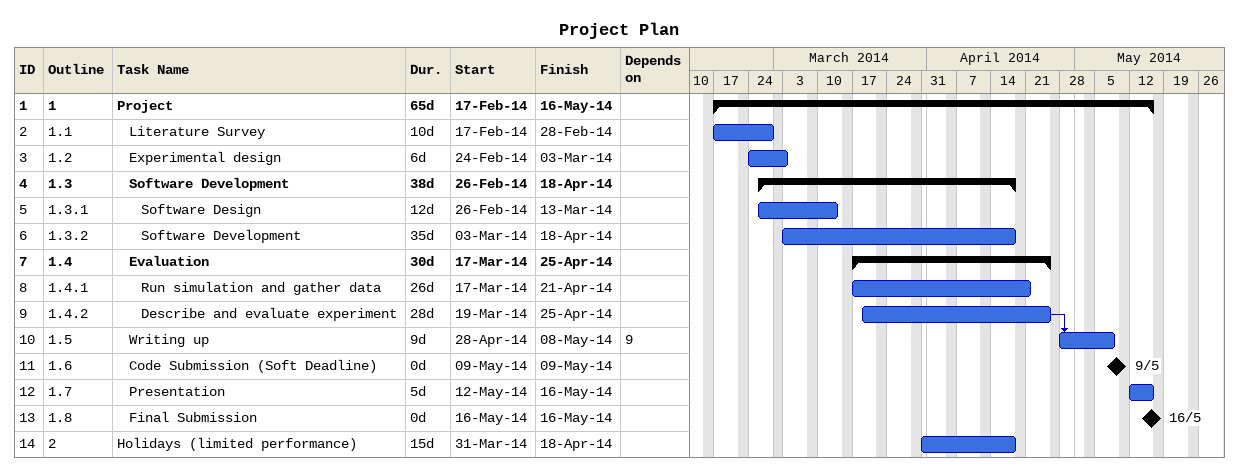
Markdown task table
Project Plan

| ID | WBS | Task | Duration | Start | Finish | Predecessors |
|---|---|---|---|---|---|---|
| 1 | 1 | **Project** | 65d | 2014-02-17 | 2014-05-16 |  |
| 2 | 1.1 | Literature Survey | 10d | 2014-02-17 | 2014-02-28 |  |
| 3 | 1.2 | Experimental design | 6d | 2014-02-24 | 2014-03-03 |  |
| 4 | 1.3 | **Software Development** | 38d | 2014-02-26 | 2014-04-18 |  |
| 5 | 1.3.1 | Software Design | 12d | 2014-02-26 | 2014-03-13 |  |
| 6 | 1.3.2 | Software Development | 35d | 2014-03-03 | 2014-04-18 |  |
| 7 | 1.4 | **Evaluation** | 30d | 2014-03-17 | 2014-04-25 |  |
| 8 | 1.4.1 | Run simulation and gather data | 26d | 2014-03-17 | 2014-04-21 |  |
| 9 | 1.4.2 | Describe and evaluate experiment | 28d | 2014-03-19 | 2014-04-25 |  |
| 10 | 1.5 | Writing up | 9d | 2014-04-28 | 2014-05-08 | 9 |
| 11 | 1.6 | Code Submission (Soft Deadline) | 0d | 2014-05-09 | 2014-05-09 |  |
| 12 | 1.7 | Presentation | 5d | 2014-05-12 | 2014-05-16 |  |
| 13 | 1.8 | Final Submission | 0d | 2014-05-16 | 2014-05-16 |  |
| 14 | 2 | Holidays (limited performance) | 15d | 2014-03-31 | 2014-04-18 |  |
